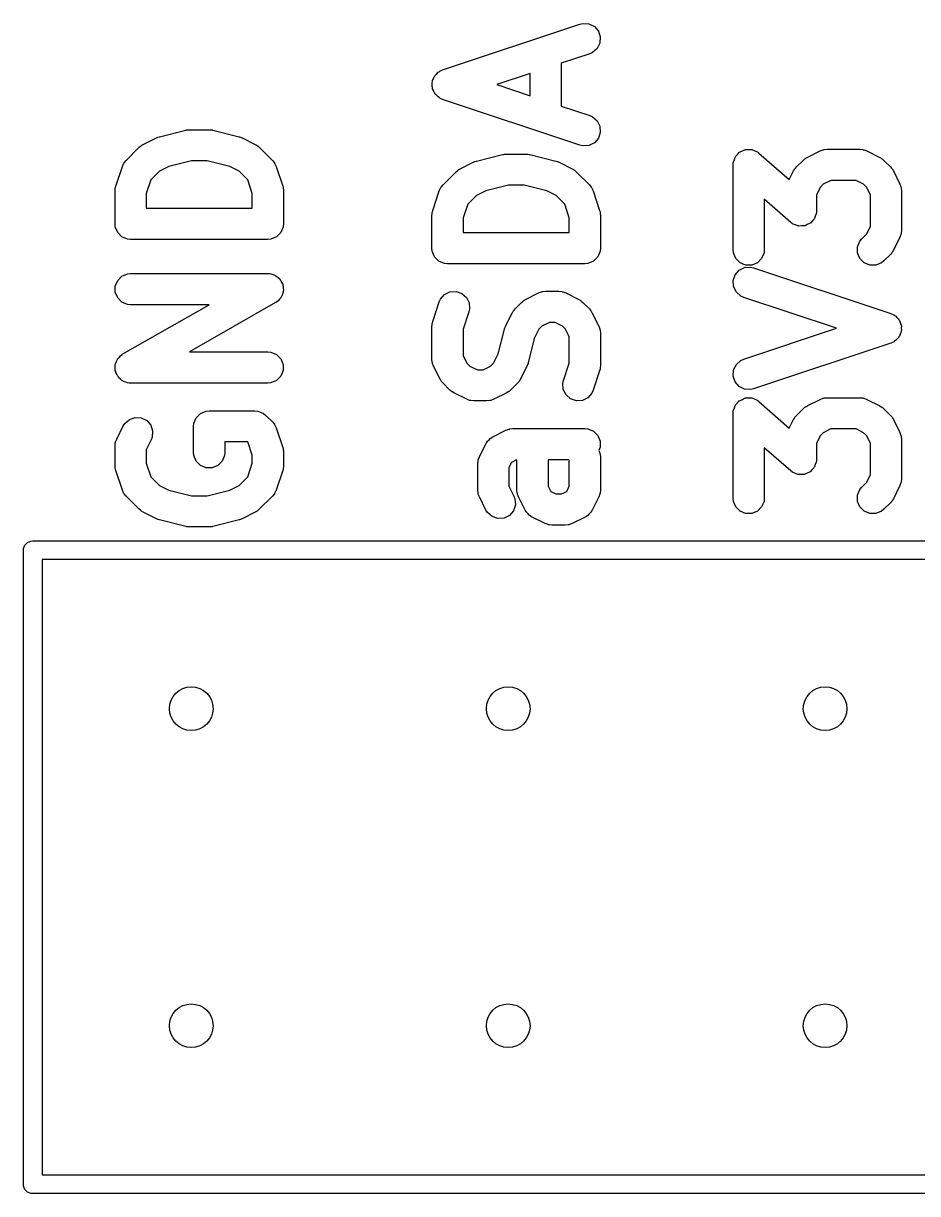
# Model space of a CAD drawing. Header units: inches. Extents: x -2.18 to 1.75, y 0.48 to 2.79.
# Drawn here: x -1.223 to -0.9408, y 0.482 to 0.8512 of the extents above; entities that cross this region are included whole.
import ezdxf

# ---------------------------------------------------------------- set-up
doc = ezdxf.new("R2010")
doc.units = ezdxf.units.IN
doc.header["$MEASUREMENT"] = 0
doc.layers.add('BLACK', color=250, linetype='CONTINUOUS')

msp = doc.modelspace()

# ---------------------------------------------------------------- linework, layer by layer
at = {"layer": 'BLACK', "linetype": 'CONTINUOUS'}
for p, q in [((-1.09068, 0.83654), (-1.04737, 0.85097)), ((-1.04737, 0.85097), (-1.04643, 0.85119)), ((-1.04643, 0.85119), (-1.04451, 0.85105)), ((-1.04451, 0.85105), (-1.04279, 0.85019)), ((-1.04279, 0.85019), (-1.04154, 0.84874)), ((-1.04154, 0.84874), (-1.04093, 0.84692)), ((-1.04093, 0.84692), (-1.04107, 0.845)), ((-1.04337, 0.84203), (-1.04426, 0.84163)), ((-1.04192, 0.84329), (-1.04337, 0.84203)), ((-1.04107, 0.845), (-1.04192, 0.84329)), ((-1.04426, 0.84163), (-1.05326, 0.83863)), ((-1.05326, 0.83863), (-1.05326, 0.8251)), ((-1.09359, 0.83372), (-1.09339, 0.8343)), ((-1.09339, 0.8343), (-1.09316, 0.83457)), ((-1.09316, 0.83457), (-1.09301, 0.83488)), ((-1.09301, 0.83488), (-1.09254, 0.83529)), ((-1.09254, 0.83529), (-1.09214, 0.83576)), ((-1.09214, 0.83576), (-1.09182, 0.83591)), ((-1.09182, 0.83591), (-1.09156, 0.83614)), ((-1.09156, 0.83614), (-1.09068, 0.83654)), ((-1.06311, 0.83535), (-1.07356, 0.83187)), ((-1.06311, 0.82838), (-1.06311, 0.83535)), ((-1.094, 0.83248), (-1.09389, 0.83282)), ((-1.09396, 0.83187), (-1.094, 0.83248)), ((-1.094, 0.83125), (-1.09396, 0.83187)), ((-1.09389, 0.83092), (-1.094, 0.83125)), ((-1.09389, 0.83282), (-1.09387, 0.83317)), ((-1.09387, 0.83057), (-1.09389, 0.83092)), ((-1.09387, 0.83317), (-1.09359, 0.83372)), ((-1.09359, 0.83002), (-1.09387, 0.83057)), ((-1.07356, 0.83187), (-1.06311, 0.82838)), ((-1.09339, 0.82943), (-1.09359, 0.83002)), ((-1.09316, 0.82916), (-1.09339, 0.82943)), ((-1.09301, 0.82885), (-1.09316, 0.82916)), ((-1.09254, 0.82845), (-1.09301, 0.82885)), ((-1.09214, 0.82798), (-1.09254, 0.82845)), ((-1.09182, 0.82782), (-1.09214, 0.82798)), ((-1.09156, 0.82759), (-1.09182, 0.82782)), ((-1.09068, 0.8272), (-1.09156, 0.82759)), ((-1.04737, 0.81276), (-1.09068, 0.8272)), ((-1.05326, 0.8251), (-1.04426, 0.8221)), ((-1.04426, 0.8221), (-1.04337, 0.82171)), ((-1.04337, 0.82171), (-1.04192, 0.82045)), ((-1.04192, 0.82045), (-1.04107, 0.81873)), ((-1.18, 0.81545), (-1.17175, 0.81752)), ((-1.17175, 0.81752), (-1.17159, 0.81754)), ((-1.17159, 0.81754), (-1.17152, 0.81757)), ((-1.17152, 0.81757), (-1.17116, 0.81761)), ((-1.17116, 0.81761), (-1.1708, 0.81766)), ((-1.1708, 0.81766), (-1.17073, 0.81765)), ((-1.17073, 0.81765), (-1.17056, 0.81766)), ((-1.17056, 0.81766), (-1.16437, 0.81766)), ((-1.16437, 0.81766), (-1.1642, 0.81765)), ((-1.1642, 0.81765), (-1.16413, 0.81766)), ((-1.16413, 0.81766), (-1.16377, 0.81761)), ((-1.16377, 0.81761), (-1.16341, 0.81757)), ((-1.16341, 0.81757), (-1.16334, 0.81754)), ((-1.16334, 0.81754), (-1.16318, 0.81752)), ((-1.16318, 0.81752), (-1.15493, 0.81545)), ((-1.04093, 0.81682), (-1.04154, 0.81499)), ((-1.04107, 0.81873), (-1.04093, 0.81682)), ((-1.18641, 0.8121), (-1.18603, 0.81241)), ((-1.18603, 0.81241), (-1.18595, 0.81251)), ((-1.18595, 0.81251), (-1.1858, 0.8126)), ((-1.1858, 0.8126), (-1.18567, 0.81271)), ((-1.18567, 0.81271), (-1.18555, 0.81276)), ((-1.18555, 0.81276), (-1.18513, 0.81302)), ((-1.18513, 0.81302), (-1.18101, 0.81508)), ((-1.18101, 0.81508), (-1.18094, 0.81511)), ((-1.18094, 0.81511), (-1.18091, 0.81513)), ((-1.18091, 0.81513), (-1.18051, 0.81527)), ((-1.18051, 0.81527), (-1.18011, 0.81543)), ((-1.18011, 0.81543), (-1.18007, 0.81543)), ((-1.18007, 0.81543), (-1.18, 0.81545)), ((-1.15493, 0.81545), (-1.15486, 0.81543)), ((-1.15486, 0.81543), (-1.15482, 0.81543)), ((-1.15482, 0.81543), (-1.15442, 0.81527)), ((-1.15442, 0.81527), (-1.15402, 0.81513)), ((-1.15402, 0.81513), (-1.15399, 0.81511)), ((-1.15399, 0.81511), (-1.15392, 0.81508)), ((-1.15392, 0.81508), (-1.1498, 0.81302)), ((-1.1498, 0.81302), (-1.14938, 0.81276)), ((-1.14938, 0.81276), (-1.14926, 0.81271)), ((-1.14926, 0.81271), (-1.14913, 0.8126)), ((-1.14913, 0.8126), (-1.14898, 0.81251)), ((-1.14898, 0.81251), (-1.1489, 0.81241)), ((-1.1489, 0.81241), (-1.14852, 0.8121)), ((-1.04643, 0.81255), (-1.04737, 0.81276)), ((-1.04451, 0.81269), (-1.04643, 0.81255)), ((-1.04279, 0.81354), (-1.04451, 0.81269)), ((-1.04154, 0.81499), (-1.04279, 0.81354)), ((-1.19054, 0.80797), (-1.18641, 0.8121)), ((-1.14852, 0.8121), (-1.14439, 0.80797)), ((-1.08, 0.80777), (-1.07175, 0.80983)), ((-1.07175, 0.80983), (-1.07159, 0.80986)), ((-1.07159, 0.80986), (-1.07152, 0.80988)), ((-1.07152, 0.80988), (-1.07116, 0.80992)), ((-1.07116, 0.80992), (-1.0708, 0.80997)), ((-1.0708, 0.80997), (-1.07073, 0.80996)), ((-1.07073, 0.80996), (-1.07056, 0.80998)), ((-1.07056, 0.80998), (-1.06437, 0.80998)), ((-1.06437, 0.80998), (-1.0642, 0.80996)), ((-1.0642, 0.80996), (-1.06413, 0.80997)), ((-1.06413, 0.80997), (-1.06377, 0.80992)), ((-1.06377, 0.80992), (-1.06341, 0.80988)), ((-1.06341, 0.80988), (-1.06334, 0.80986)), ((-1.06334, 0.80986), (-1.06318, 0.80983)), ((-1.06318, 0.80983), (-1.05493, 0.80777)), ((-0.99864, 0.80825), (-0.99838, 0.80901)), ((-0.99838, 0.80901), (-0.99827, 0.80914)), ((-0.99827, 0.80914), (-0.99821, 0.80929)), ((-0.99821, 0.80929), (-0.99765, 0.80986)), ((-0.99765, 0.80986), (-0.99712, 0.81046)), ((-0.99712, 0.81046), (-0.99697, 0.81053)), ((-0.99697, 0.81053), (-0.99685, 0.81065)), ((-0.99685, 0.81065), (-0.99611, 0.81095)), ((-0.99611, 0.81095), (-0.9954, 0.81131)), ((-0.9954, 0.81131), (-0.99523, 0.81132)), ((-0.99523, 0.81132), (-0.99508, 0.81138)), ((-0.99508, 0.81138), (-0.99428, 0.81138)), ((-0.99428, 0.81138), (-0.99348, 0.81144)), ((-0.99348, 0.81144), (-0.99332, 0.81138)), ((-0.99332, 0.81138), (-0.99316, 0.81138)), ((-0.99316, 0.81138), (-0.99242, 0.81108)), ((-0.99242, 0.81108), (-0.99166, 0.81082)), ((-0.99166, 0.81082), (-0.99147, 0.81068)), ((-0.99147, 0.81068), (-0.99138, 0.81065)), ((-0.99138, 0.81065), (-0.99129, 0.81056)), ((-0.99129, 0.81056), (-0.99088, 0.81026)), ((-0.99088, 0.81026), (-0.98133, 0.8019)), ((-0.97651, 0.80838), (-0.97637, 0.80847)), ((-0.97637, 0.80847), (-0.97623, 0.80859)), ((-0.97623, 0.80859), (-0.97611, 0.80864)), ((-0.97611, 0.80864), (-0.9757, 0.8089)), ((-0.9757, 0.8089), (-0.97157, 0.81096)), ((-0.97157, 0.81096), (-0.97067, 0.8113)), ((-0.97067, 0.8113), (-0.9705, 0.81132)), ((-0.9705, 0.81132), (-0.97033, 0.81138)), ((-0.97033, 0.81138), (-0.96937, 0.81148)), ((-0.96937, 0.81148), (-0.95906, 0.81148)), ((-0.95906, 0.81148), (-0.9581, 0.81138)), ((-0.9581, 0.81138), (-0.95794, 0.81132)), ((-0.95794, 0.81132), (-0.95776, 0.8113)), ((-0.95776, 0.8113), (-0.95686, 0.81096)), ((-0.95686, 0.81096), (-0.95274, 0.8089)), ((-0.95274, 0.8089), (-0.95232, 0.80864)), ((-0.95232, 0.80864), (-0.9522, 0.80859)), ((-0.9522, 0.80859), (-0.95207, 0.80847)), ((-0.95207, 0.80847), (-0.95192, 0.80838)), ((-1.19379, 0.79986), (-1.19173, 0.80605)), ((-1.19173, 0.80605), (-1.19133, 0.80693)), ((-1.19133, 0.80693), (-1.19122, 0.80706)), ((-1.19122, 0.80706), (-1.19115, 0.80723)), ((-1.19115, 0.80723), (-1.19054, 0.80797)), ((-1.17709, 0.80604), (-1.18002, 0.80457)), ((-1.16995, 0.80782), (-1.17709, 0.80604)), ((-1.16498, 0.80782), (-1.16995, 0.80782)), ((-1.15784, 0.80604), (-1.16498, 0.80782)), ((-1.15491, 0.80457), (-1.15784, 0.80604)), ((-1.14439, 0.80797), (-1.14378, 0.80723)), ((-1.14378, 0.80723), (-1.14371, 0.80706)), ((-1.14371, 0.80706), (-1.1436, 0.80693)), ((-1.1436, 0.80693), (-1.14321, 0.80605)), ((-1.14321, 0.80605), (-1.14114, 0.79986)), ((-1.08641, 0.80441), (-1.08603, 0.80472)), ((-1.08603, 0.80472), (-1.08595, 0.80482)), ((-1.08595, 0.80482), (-1.0858, 0.80491)), ((-1.0858, 0.80491), (-1.08567, 0.80503)), ((-1.08567, 0.80503), (-1.08555, 0.80508)), ((-1.08555, 0.80508), (-1.08513, 0.80534)), ((-1.08513, 0.80534), (-1.08101, 0.8074)), ((-1.08101, 0.8074), (-1.08094, 0.80742)), ((-1.08094, 0.80742), (-1.08091, 0.80745)), ((-1.08091, 0.80745), (-1.08051, 0.80759)), ((-1.08051, 0.80759), (-1.08011, 0.80774)), ((-1.08011, 0.80774), (-1.08007, 0.80774)), ((-1.08007, 0.80774), (-1.08, 0.80777)), ((-1.05493, 0.80777), (-1.05486, 0.80774)), ((-1.05486, 0.80774), (-1.05482, 0.80774)), ((-1.05482, 0.80774), (-1.05442, 0.80759)), ((-1.05442, 0.80759), (-1.05402, 0.80745)), ((-1.05402, 0.80745), (-1.05399, 0.80742)), ((-1.05399, 0.80742), (-1.05392, 0.8074)), ((-1.05392, 0.8074), (-1.0498, 0.80534)), ((-1.0498, 0.80534), (-1.04938, 0.80508)), ((-1.04938, 0.80508), (-1.04926, 0.80503)), ((-1.04926, 0.80503), (-1.04913, 0.80491)), ((-1.04913, 0.80491), (-1.04898, 0.80482)), ((-1.04898, 0.80482), (-1.0489, 0.80472)), ((-1.0489, 0.80472), (-1.04852, 0.80441)), ((-0.99904, 0.80656), (-0.99899, 0.80706)), ((-0.99904, 0.77975), (-0.99904, 0.80656)), ((-0.999, 0.80719), (-0.99897, 0.80728)), ((-0.99899, 0.80706), (-0.999, 0.80719)), ((-0.99897, 0.80728), (-0.99895, 0.80752)), ((-0.99895, 0.80752), (-0.99864, 0.80825)), ((-0.97996, 0.80463), (-0.9797, 0.80505)), ((-0.9797, 0.80505), (-0.97965, 0.80517)), ((-0.97965, 0.80517), (-0.97954, 0.8053)), ((-0.97954, 0.8053), (-0.97945, 0.80545)), ((-0.97945, 0.80545), (-0.97935, 0.80553)), ((-0.97935, 0.80553), (-0.97904, 0.80591)), ((-0.97904, 0.80591), (-0.97698, 0.80797)), ((-0.97698, 0.80797), (-0.9766, 0.80828)), ((-0.9766, 0.80828), (-0.97651, 0.80838)), ((-0.95192, 0.80838), (-0.95183, 0.80828)), ((-0.95183, 0.80828), (-0.95146, 0.80797)), ((-0.95146, 0.80797), (-0.94939, 0.80591)), ((-0.94939, 0.80591), (-0.94908, 0.80553)), ((-0.94908, 0.80553), (-0.94899, 0.80545)), ((-0.94899, 0.80545), (-0.94889, 0.8053)), ((-0.94889, 0.8053), (-0.94878, 0.80517)), ((-0.94878, 0.80517), (-0.94873, 0.80505)), ((-0.94873, 0.80505), (-0.94847, 0.80463)), ((-1.18276, 0.80184), (-1.1842, 0.79751)), ((-1.18002, 0.80457), (-1.18276, 0.80184)), ((-1.15218, 0.80184), (-1.15491, 0.80457)), ((-1.15073, 0.79751), (-1.15218, 0.80184)), ((-1.09054, 0.80029), (-1.08641, 0.80441)), ((-1.04852, 0.80441), (-1.04439, 0.80029)), ((-0.98133, 0.8019), (-0.97996, 0.80463)), ((-0.96821, 0.80163), (-0.97058, 0.80045)), ((-0.96022, 0.80163), (-0.96821, 0.80163)), ((-0.95785, 0.80045), (-0.96022, 0.80163)), ((-0.94847, 0.80463), (-0.94641, 0.80051)), ((-1.19404, 0.79831), (-1.19399, 0.79879)), ((-1.19404, 0.788), (-1.19404, 0.79831)), ((-1.194, 0.79892), (-1.19396, 0.79909)), ((-1.19399, 0.79879), (-1.194, 0.79892)), ((-1.19396, 0.79909), (-1.19395, 0.79927)), ((-1.19395, 0.79927), (-1.1939, 0.79939)), ((-1.1939, 0.79939), (-1.19379, 0.79986)), ((-1.1842, 0.79751), (-1.1842, 0.79292)), ((-1.15073, 0.79292), (-1.15073, 0.79751)), ((-1.14114, 0.79986), (-1.14103, 0.79939)), ((-1.14103, 0.79939), (-1.14099, 0.79927)), ((-1.14099, 0.79927), (-1.14097, 0.79909)), ((-1.14097, 0.79909), (-1.14093, 0.79892)), ((-1.14093, 0.79892), (-1.14094, 0.79879)), ((-1.14094, 0.79879), (-1.14089, 0.79831)), ((-1.14089, 0.79831), (-1.14089, 0.788)), ((-1.09379, 0.79218), (-1.09173, 0.79837)), ((-1.09173, 0.79837), (-1.09133, 0.79925)), ((-1.09133, 0.79925), (-1.09122, 0.79938)), ((-1.09122, 0.79938), (-1.09115, 0.79954)), ((-1.09115, 0.79954), (-1.09054, 0.80029)), ((-1.07709, 0.79835), (-1.08002, 0.79689)), ((-1.06995, 0.80014), (-1.07709, 0.79835)), ((-1.06498, 0.80014), (-1.06995, 0.80014)), ((-1.05784, 0.79835), (-1.06498, 0.80014)), ((-1.05491, 0.79689), (-1.05784, 0.79835)), ((-1.04439, 0.80029), (-1.04378, 0.79954)), ((-1.04378, 0.79954), (-1.04371, 0.79938)), ((-1.04371, 0.79938), (-1.0436, 0.79925)), ((-1.0436, 0.79925), (-1.04321, 0.79837)), ((-1.04321, 0.79837), (-1.04114, 0.79218)), ((-0.97151, 0.79952), (-0.9727, 0.79715)), ((-0.97058, 0.80045), (-0.97151, 0.79952)), ((-0.95692, 0.79952), (-0.95785, 0.80045)), ((-0.95573, 0.79715), (-0.95692, 0.79952)), ((-0.94641, 0.80051), (-0.94607, 0.79961)), ((-0.94607, 0.79961), (-0.94605, 0.79943)), ((-0.94605, 0.79943), (-0.94599, 0.79927)), ((-0.94599, 0.79927), (-0.94589, 0.79831)), ((-0.94589, 0.79831), (-0.94589, 0.78593)), ((-1.08276, 0.79415), (-1.0842, 0.78982)), ((-1.08002, 0.79689), (-1.08276, 0.79415)), ((-1.05218, 0.79415), (-1.05491, 0.79689)), ((-1.05073, 0.78982), (-1.05218, 0.79415)), ((-0.98086, 0.78842), (-0.9892, 0.79571)), ((-0.9892, 0.79571), (-0.9892, 0.77975)), ((-0.9727, 0.79715), (-0.9727, 0.79212)), ((-0.95573, 0.7871), (-0.95573, 0.79715)), ((-1.1842, 0.79292), (-1.15073, 0.79292)), ((-1.09404, 0.79062), (-1.09399, 0.79111)), ((-1.09404, 0.78031), (-1.09404, 0.79062)), ((-1.094, 0.79124), (-1.09396, 0.79141)), ((-1.09399, 0.79111), (-1.094, 0.79124)), ((-1.09396, 0.79141), (-1.09395, 0.79158)), ((-1.09395, 0.79158), (-1.0939, 0.7917)), ((-1.0939, 0.7917), (-1.09379, 0.79218)), ((-1.04114, 0.79218), (-1.04103, 0.7917)), ((-1.04103, 0.7917), (-1.04099, 0.79158)), ((-1.04099, 0.79158), (-1.04097, 0.79141)), ((-1.04097, 0.79141), (-1.04093, 0.79124)), ((-1.04093, 0.79124), (-1.04094, 0.79111)), ((-1.04094, 0.79111), (-1.04089, 0.79062)), ((-1.04089, 0.79062), (-1.04089, 0.78031)), ((-0.9731, 0.79042), (-0.97336, 0.78966)), ((-0.97279, 0.79116), (-0.9731, 0.79042)), ((-0.97277, 0.79139), (-0.97279, 0.79116)), ((-0.97274, 0.79148), (-0.97277, 0.79139)), ((-0.9727, 0.79212), (-0.97275, 0.79161)), ((-0.97275, 0.79161), (-0.97274, 0.79148)), ((-1.19395, 0.78704), (-1.19404, 0.788)), ((-1.19321, 0.78526), (-1.19395, 0.78704)), ((-1.14099, 0.78704), (-1.14172, 0.78526)), ((-1.14089, 0.788), (-1.14099, 0.78704)), ((-1.0842, 0.78982), (-1.0842, 0.78523)), ((-1.05073, 0.78523), (-1.05073, 0.78982)), ((-0.98045, 0.78812), (-0.98086, 0.78842)), ((-0.98036, 0.78803), (-0.98045, 0.78812)), ((-0.98027, 0.78799), (-0.98036, 0.78803)), ((-0.98008, 0.78786), (-0.98027, 0.78799)), ((-0.97932, 0.7876), (-0.98008, 0.78786)), ((-0.97858, 0.78729), (-0.97932, 0.7876)), ((-0.97842, 0.78729), (-0.97858, 0.78729)), ((-0.97826, 0.78724), (-0.97842, 0.78729)), ((-0.97746, 0.78729), (-0.97826, 0.78724)), ((-0.97666, 0.78729), (-0.97746, 0.78729)), ((-0.97651, 0.78736), (-0.97666, 0.78729)), ((-0.97634, 0.78737), (-0.97651, 0.78736)), ((-0.97563, 0.78772), (-0.97634, 0.78737)), ((-0.97489, 0.78803), (-0.97563, 0.78772)), ((-0.97477, 0.78815), (-0.97489, 0.78803)), ((-0.97462, 0.78822), (-0.97477, 0.78815)), ((-0.97409, 0.78882), (-0.97462, 0.78822)), ((-0.97353, 0.78939), (-0.97409, 0.78882)), ((-0.97347, 0.78954), (-0.97353, 0.78939)), ((-0.97336, 0.78966), (-0.97347, 0.78954)), ((-0.95692, 0.78472), (-0.95573, 0.7871)), ((-1.19185, 0.7839), (-1.19321, 0.78526)), ((-1.19008, 0.78317), (-1.19185, 0.7839)), ((-1.18912, 0.78307), (-1.19008, 0.78317)), ((-1.14581, 0.78307), (-1.18912, 0.78307)), ((-1.14485, 0.78317), (-1.14581, 0.78307)), ((-1.14308, 0.7839), (-1.14485, 0.78317)), ((-1.14172, 0.78526), (-1.14308, 0.7839)), ((-1.0842, 0.78523), (-1.05073, 0.78523)), ((-0.95903, 0.78248), (-0.95842, 0.78323)), ((-0.95842, 0.78323), (-0.95692, 0.78472)), ((-0.94641, 0.78373), (-0.94847, 0.77961)), ((-0.94607, 0.78463), (-0.94641, 0.78373)), ((-0.94605, 0.78481), (-0.94607, 0.78463)), ((-0.94599, 0.78497), (-0.94605, 0.78481)), ((-0.94589, 0.78593), (-0.94599, 0.78497)), ((-1.09395, 0.77935), (-1.09404, 0.78031)), ((-1.09321, 0.77758), (-1.09395, 0.77935)), ((-1.04099, 0.77935), (-1.04172, 0.77758)), ((-1.04089, 0.78031), (-1.04099, 0.77935)), ((-0.99895, 0.77879), (-0.99904, 0.77975)), ((-0.9892, 0.77975), (-0.98929, 0.77879)), ((-0.95976, 0.78071), (-0.95903, 0.78248)), ((-0.95976, 0.77879), (-0.95976, 0.78071)), ((-0.94889, 0.77894), (-0.94899, 0.77879)), ((-0.94878, 0.77908), (-0.94889, 0.77894)), ((-0.94873, 0.77919), (-0.94878, 0.77908)), ((-0.94847, 0.77961), (-0.94873, 0.77919)), ((-1.09185, 0.77622), (-1.09321, 0.77758)), ((-1.09008, 0.77548), (-1.09185, 0.77622)), ((-1.08912, 0.77539), (-1.09008, 0.77548)), ((-1.04581, 0.77539), (-1.08912, 0.77539)), ((-1.04485, 0.77548), (-1.04581, 0.77539)), ((-1.04308, 0.77622), (-1.04485, 0.77548)), ((-1.04172, 0.77758), (-1.04308, 0.77622)), ((-0.99821, 0.77701), (-0.99895, 0.77879)), ((-0.99685, 0.77566), (-0.99821, 0.77701)), ((-0.99508, 0.77492), (-0.99685, 0.77566)), ((-0.99138, 0.77566), (-0.99316, 0.77492)), ((-0.99003, 0.77701), (-0.99138, 0.77566)), ((-0.98929, 0.77879), (-0.99003, 0.77701)), ((-0.95903, 0.77701), (-0.95976, 0.77879)), ((-0.95767, 0.77566), (-0.95903, 0.77701)), ((-0.9559, 0.77492), (-0.95767, 0.77566)), ((-0.9522, 0.77566), (-0.95398, 0.77492)), ((-0.95146, 0.77627), (-0.9522, 0.77566)), ((-0.94939, 0.77833), (-0.95146, 0.77627)), ((-0.94908, 0.77871), (-0.94939, 0.77833)), ((-0.94899, 0.77879), (-0.94908, 0.77871)), ((-1.19185, 0.77147), (-1.19008, 0.7722)), ((-1.19008, 0.7722), (-1.18912, 0.77229)), ((-1.18912, 0.77229), (-1.14581, 0.77229)), ((-1.14581, 0.77229), (-1.14556, 0.77227)), ((-1.14556, 0.77227), (-1.14547, 0.77228)), ((-1.14547, 0.77228), (-1.14534, 0.77225)), ((-1.14534, 0.77225), (-1.14485, 0.7722)), ((-1.14485, 0.7722), (-1.14425, 0.77195)), ((-1.14425, 0.77195), (-1.14362, 0.77178)), ((-1.14362, 0.77178), (-1.14337, 0.77159)), ((-1.14337, 0.77159), (-1.14308, 0.77147)), ((-0.999, 0.77005), (-0.99839, 0.77187)), ((-0.99839, 0.77187), (-0.99714, 0.77332)), ((-0.99714, 0.77332), (-0.99542, 0.77418)), ((-0.99542, 0.77418), (-0.9935, 0.77432)), ((-0.99316, 0.77492), (-0.99508, 0.77492)), ((-0.9935, 0.77432), (-0.99256, 0.7741)), ((-0.99256, 0.7741), (-0.94926, 0.75967)), ((-0.95398, 0.77492), (-0.9559, 0.77492)), ((-1.19395, 0.76833), (-1.19321, 0.77011)), ((-1.19395, 0.76641), (-1.19395, 0.76833)), ((-1.19321, 0.77011), (-1.19185, 0.77147)), ((-1.14308, 0.77147), (-1.14261, 0.771)), ((-1.14261, 0.771), (-1.1421, 0.7706)), ((-1.1421, 0.7706), (-1.14194, 0.77033)), ((-1.14194, 0.77033), (-1.14172, 0.77011)), ((-1.14172, 0.77011), (-1.14147, 0.7695)), ((-1.14147, 0.7695), (-1.14114, 0.76893)), ((-1.14114, 0.76893), (-1.14111, 0.76862)), ((-1.14111, 0.76862), (-1.14099, 0.76833)), ((-1.14099, 0.76833), (-1.14099, 0.76768)), ((-0.99887, 0.76814), (-0.999, 0.77005)), ((-0.99801, 0.76642), (-0.99887, 0.76814)), ((-1.19321, 0.76464), (-1.19395, 0.76641)), ((-1.19185, 0.76328), (-1.19321, 0.76464)), ((-1.14218, 0.76418), (-1.14258, 0.76366)), ((-1.14172, 0.76464), (-1.14218, 0.76418)), ((-1.1416, 0.76493), (-1.14172, 0.76464)), ((-1.14141, 0.76518), (-1.1416, 0.76493)), ((-1.14124, 0.76581), (-1.14141, 0.76518)), ((-1.14099, 0.76641), (-1.14124, 0.76581)), ((-1.14099, 0.76768), (-1.1409, 0.76703)), ((-1.1409, 0.76703), (-1.14099, 0.76673)), ((-1.14099, 0.76673), (-1.14099, 0.76641)), ((-1.09173, 0.76331), (-1.09133, 0.76419)), ((-1.09133, 0.76419), (-1.09007, 0.76564)), ((-1.09007, 0.76564), (-1.08836, 0.7665)), ((-1.08836, 0.7665), (-1.08644, 0.76663)), ((-1.08644, 0.76663), (-1.08462, 0.76603)), ((-1.08462, 0.76603), (-1.08317, 0.76477)), ((-1.08317, 0.76477), (-1.08231, 0.76305)), ((-1.06451, 0.76409), (-1.06039, 0.76615)), ((-1.06039, 0.76615), (-1.05949, 0.7665)), ((-1.05949, 0.7665), (-1.05931, 0.76651)), ((-1.05931, 0.76651), (-1.05915, 0.76658)), ((-1.05915, 0.76658), (-1.05819, 0.76667)), ((-1.05819, 0.76667), (-1.05406, 0.76667)), ((-1.05406, 0.76667), (-1.0531, 0.76658)), ((-1.0531, 0.76658), (-1.05294, 0.76651)), ((-1.05294, 0.76651), (-1.05276, 0.7665)), ((-1.05276, 0.7665), (-1.05186, 0.76615)), ((-1.05186, 0.76615), (-1.04774, 0.76409)), ((-0.99656, 0.76516), (-0.99801, 0.76642)), ((-0.99568, 0.76477), (-0.99656, 0.76516)), ((-0.96637, 0.755), (-0.99568, 0.76477)), ((-1.19008, 0.76255), (-1.19185, 0.76328)), ((-1.19156, 0.7469), (-1.16434, 0.76245)), ((-1.18912, 0.76245), (-1.19008, 0.76255)), ((-1.16434, 0.76245), (-1.18912, 0.76245)), ((-1.14337, 0.7631), (-1.17059, 0.74755)), ((-1.14317, 0.76324), (-1.14337, 0.7631)), ((-1.14308, 0.76328), (-1.14317, 0.76324)), ((-1.14299, 0.76337), (-1.14308, 0.76328)), ((-1.14258, 0.76366), (-1.14299, 0.76337)), ((-1.09379, 0.75712), (-1.09173, 0.76331)), ((-1.08217, 0.76114), (-1.08239, 0.76019)), ((-1.08231, 0.76305), (-1.08217, 0.76114)), ((-1.06846, 0.76036), (-1.06835, 0.7605)), ((-1.06835, 0.7605), (-1.06826, 0.76064)), ((-1.06826, 0.76064), (-1.06816, 0.76073)), ((-1.06816, 0.76073), (-1.06785, 0.76111)), ((-1.06785, 0.76111), (-1.06579, 0.76317)), ((-1.06579, 0.76317), (-1.06541, 0.76348)), ((-1.06541, 0.76348), (-1.06533, 0.76358)), ((-1.06533, 0.76358), (-1.06518, 0.76367)), ((-1.06518, 0.76367), (-1.06504, 0.76378)), ((-1.06504, 0.76378), (-1.06492, 0.76383)), ((-1.06492, 0.76383), (-1.06451, 0.76409)), ((-1.04774, 0.76409), (-1.04732, 0.76383)), ((-1.04732, 0.76383), (-1.0472, 0.76378)), ((-1.0472, 0.76378), (-1.04707, 0.76367)), ((-1.04707, 0.76367), (-1.04692, 0.76358)), ((-1.04692, 0.76358), (-1.04683, 0.76348)), ((-1.04683, 0.76348), (-1.04646, 0.76317)), ((-1.04646, 0.76317), (-1.04439, 0.76111)), ((-1.04439, 0.76111), (-1.04408, 0.76073)), ((-1.04408, 0.76073), (-1.04399, 0.76064)), ((-1.04399, 0.76064), (-1.04389, 0.7605)), ((-1.04389, 0.7605), (-1.04378, 0.76036)), ((-1.0939, 0.75664), (-1.09379, 0.75712)), ((-1.08239, 0.76019), (-1.0842, 0.75477)), ((-1.07084, 0.7557), (-1.06877, 0.75983)), ((-1.06877, 0.75983), (-1.06851, 0.76024)), ((-1.06851, 0.76024), (-1.06846, 0.76036)), ((-1.05702, 0.75683), (-1.05939, 0.75564)), ((-1.05522, 0.75683), (-1.05702, 0.75683)), ((-1.05285, 0.75564), (-1.05522, 0.75683)), ((-1.04378, 0.76036), (-1.04373, 0.76024)), ((-1.04373, 0.76024), (-1.04347, 0.75983)), ((-1.04347, 0.75983), (-1.04141, 0.7557)), ((-0.94926, 0.75967), (-0.94837, 0.75928)), ((-0.94837, 0.75928), (-0.94811, 0.75905)), ((-0.94811, 0.75905), (-0.94779, 0.75889)), ((-0.94779, 0.75889), (-0.94739, 0.75842)), ((-0.94739, 0.75842), (-0.94692, 0.75802)), ((-0.94692, 0.75802), (-0.94677, 0.7577)), ((-0.94677, 0.7577), (-0.94654, 0.75744)), ((-0.94654, 0.75744), (-0.94634, 0.75685)), ((-0.94634, 0.75685), (-0.94607, 0.7563)), ((-1.09404, 0.75556), (-1.09399, 0.75605)), ((-1.09404, 0.74525), (-1.09404, 0.75556)), ((-1.094, 0.75618), (-1.09396, 0.75635)), ((-1.09399, 0.75605), (-1.094, 0.75618)), ((-1.09396, 0.75635), (-1.09395, 0.75652)), ((-1.09395, 0.75652), (-1.0939, 0.75664)), ((-1.0842, 0.75477), (-1.0842, 0.74641)), ((-1.07314, 0.74697), (-1.07121, 0.7547)), ((-1.07121, 0.7547), (-1.07118, 0.75477)), ((-1.07118, 0.7548), (-1.07103, 0.7552)), ((-1.07118, 0.75477), (-1.07118, 0.7548)), ((-1.07103, 0.7552), (-1.07088, 0.7556)), ((-1.07088, 0.7556), (-1.07086, 0.75563)), ((-1.07086, 0.75563), (-1.07084, 0.7557)), ((-1.06033, 0.75471), (-1.06179, 0.75178)), ((-1.05939, 0.75564), (-1.06033, 0.75471)), ((-1.05192, 0.75471), (-1.05285, 0.75564)), ((-1.05073, 0.75234), (-1.05192, 0.75471)), ((-1.04141, 0.7557), (-1.04107, 0.7548)), ((-1.04107, 0.7548), (-1.04105, 0.75463)), ((-1.04105, 0.75463), (-1.04099, 0.75446)), ((-1.04099, 0.75446), (-1.04089, 0.7535)), ((-1.04089, 0.7535), (-1.04089, 0.74319)), ((-0.99568, 0.74523), (-0.96637, 0.755)), ((-0.94634, 0.75315), (-0.94654, 0.75256)), ((-0.94607, 0.7537), (-0.94634, 0.75315)), ((-0.94607, 0.7563), (-0.94604, 0.75595)), ((-0.94604, 0.75405), (-0.94607, 0.7537)), ((-0.94604, 0.75595), (-0.94593, 0.75562)), ((-0.94593, 0.75438), (-0.94604, 0.75405)), ((-0.94593, 0.75562), (-0.94597, 0.755)), ((-0.94597, 0.755), (-0.94593, 0.75438)), ((-1.06179, 0.75178), (-1.06372, 0.74406)), ((-1.05073, 0.74399), (-1.05073, 0.75234)), ((-0.94926, 0.75033), (-0.99256, 0.7359)), ((-0.94837, 0.75072), (-0.94926, 0.75033)), ((-0.94811, 0.75096), (-0.94837, 0.75072)), ((-0.94779, 0.75111), (-0.94811, 0.75096)), ((-0.94739, 0.75158), (-0.94779, 0.75111)), ((-0.94692, 0.75198), (-0.94739, 0.75158)), ((-0.94677, 0.7523), (-0.94692, 0.75198)), ((-0.94654, 0.75256), (-0.94677, 0.7523)), ((-1.19321, 0.74536), (-1.19275, 0.74582)), ((-1.19275, 0.74582), (-1.19235, 0.74634)), ((-1.19235, 0.74634), (-1.19194, 0.74663)), ((-1.19194, 0.74663), (-1.19185, 0.74672)), ((-1.19185, 0.74672), (-1.19176, 0.74676)), ((-1.19176, 0.74676), (-1.19156, 0.7469)), ((-1.17059, 0.74755), (-1.14581, 0.74755)), ((-1.14581, 0.74755), (-1.14485, 0.74745)), ((-1.14485, 0.74745), (-1.14308, 0.74672)), ((-1.14308, 0.74672), (-1.14172, 0.74536)), ((-1.0842, 0.74641), (-1.08301, 0.74404)), ((-1.0746, 0.74404), (-1.07314, 0.74697)), ((-1.19403, 0.74297), (-1.19395, 0.74327)), ((-1.19395, 0.74232), (-1.19403, 0.74297)), ((-1.19395, 0.74359), (-1.1937, 0.74419)), ((-1.19395, 0.74327), (-1.19395, 0.74359)), ((-1.19395, 0.74167), (-1.19395, 0.74232)), ((-1.1937, 0.74419), (-1.19352, 0.74482)), ((-1.19352, 0.74482), (-1.19333, 0.74507)), ((-1.19333, 0.74507), (-1.19321, 0.74536)), ((-1.14172, 0.74536), (-1.14099, 0.74359)), ((-1.14099, 0.74359), (-1.14099, 0.74167)), ((-1.09395, 0.74429), (-1.09404, 0.74525)), ((-1.09388, 0.74413), (-1.09395, 0.74429)), ((-1.09387, 0.74395), (-1.09388, 0.74413)), ((-1.09352, 0.74305), (-1.09387, 0.74395)), ((-1.09146, 0.73893), (-1.09352, 0.74305)), ((-1.08301, 0.74404), (-1.08208, 0.74311)), ((-1.08208, 0.74311), (-1.07971, 0.74193)), ((-1.07791, 0.74193), (-1.07554, 0.74311)), ((-1.07554, 0.74311), (-1.0746, 0.74404)), ((-1.06409, 0.74305), (-1.06616, 0.73893)), ((-1.06407, 0.74312), (-1.06409, 0.74305)), ((-1.06405, 0.74315), (-1.06407, 0.74312)), ((-1.0639, 0.74355), (-1.06405, 0.74315)), ((-1.06375, 0.74395), (-1.0639, 0.74355)), ((-1.06372, 0.74406), (-1.06375, 0.74399)), ((-1.06375, 0.74399), (-1.06375, 0.74395)), ((-1.05254, 0.73856), (-1.05073, 0.74399)), ((-1.04103, 0.74211), (-1.04114, 0.74163)), ((-1.04099, 0.74223), (-1.04103, 0.74211)), ((-1.04097, 0.7424), (-1.04099, 0.74223)), ((-1.04093, 0.74258), (-1.04097, 0.7424)), ((-1.04089, 0.74319), (-1.04094, 0.7427)), ((-1.04094, 0.7427), (-1.04093, 0.74258)), ((-0.99887, 0.74186), (-0.99801, 0.74358)), ((-0.99801, 0.74358), (-0.99656, 0.74484)), ((-0.99656, 0.74484), (-0.99568, 0.74523)), ((-1.19383, 0.74138), (-1.19395, 0.74167)), ((-1.19379, 0.74107), (-1.19383, 0.74138)), ((-1.19346, 0.7405), (-1.19379, 0.74107)), ((-1.19321, 0.73989), (-1.19346, 0.7405)), ((-1.19299, 0.73967), (-1.19321, 0.73989)), ((-1.19283, 0.7394), (-1.19299, 0.73967)), ((-1.19232, 0.739), (-1.19283, 0.7394)), ((-1.19185, 0.73853), (-1.19232, 0.739)), ((-1.19156, 0.73841), (-1.19185, 0.73853)), ((-1.19132, 0.73822), (-1.19156, 0.73841)), ((-1.14308, 0.73853), (-1.14485, 0.7378)), ((-1.14172, 0.73989), (-1.14308, 0.73853)), ((-1.14099, 0.74167), (-1.14172, 0.73989)), ((-1.0912, 0.73851), (-1.09146, 0.73893)), ((-1.09115, 0.73839), (-1.0912, 0.73851)), ((-1.09104, 0.73826), (-1.09115, 0.73839)), ((-1.07971, 0.74193), (-1.07791, 0.74193)), ((-1.06647, 0.73839), (-1.06658, 0.73826)), ((-1.06642, 0.73851), (-1.06647, 0.73839)), ((-1.06616, 0.73893), (-1.06642, 0.73851)), ((-1.05276, 0.73762), (-1.05254, 0.73856)), ((-1.04114, 0.74163), (-1.04321, 0.73545)), ((-0.999, 0.73995), (-0.99887, 0.74186)), ((-0.99839, 0.73813), (-0.999, 0.73995)), ((-1.19068, 0.73805), (-1.19132, 0.73822)), ((-1.19008, 0.7378), (-1.19068, 0.73805)), ((-1.18959, 0.73775), (-1.19008, 0.7378)), ((-1.18946, 0.73772), (-1.18959, 0.73775)), ((-1.18937, 0.73773), (-1.18946, 0.73772)), ((-1.18912, 0.73771), (-1.18937, 0.73773)), ((-1.14581, 0.73771), (-1.18912, 0.73771)), ((-1.14485, 0.7378), (-1.14581, 0.73771)), ((-1.09094, 0.73811), (-1.09104, 0.73826)), ((-1.09085, 0.73803), (-1.09094, 0.73811)), ((-1.09054, 0.73765), (-1.09085, 0.73803)), ((-1.08847, 0.73559), (-1.09054, 0.73765)), ((-1.0881, 0.73528), (-1.08847, 0.73559)), ((-1.08801, 0.73518), (-1.0881, 0.73528)), ((-1.08786, 0.73509), (-1.08801, 0.73518)), ((-1.08773, 0.73497), (-1.08786, 0.73509)), ((-1.08761, 0.73492), (-1.08773, 0.73497)), ((-1.0872, 0.73466), (-1.08761, 0.73492)), ((-1.08307, 0.7326), (-1.0872, 0.73466)), ((-1.07042, 0.73466), (-1.07454, 0.7326)), ((-1.07001, 0.73492), (-1.07042, 0.73466)), ((-1.06989, 0.73497), (-1.07001, 0.73492)), ((-1.06975, 0.73509), (-1.06989, 0.73497)), ((-1.0696, 0.73518), (-1.06975, 0.73509)), ((-1.06952, 0.73528), (-1.0696, 0.73518)), ((-1.06914, 0.73559), (-1.06952, 0.73528)), ((-1.06708, 0.73765), (-1.06914, 0.73559)), ((-1.06677, 0.73803), (-1.06708, 0.73765)), ((-1.06667, 0.73811), (-1.06677, 0.73803)), ((-1.06658, 0.73826), (-1.06667, 0.73811)), ((-1.05262, 0.7357), (-1.05276, 0.73762)), ((-1.05176, 0.73399), (-1.05262, 0.7357)), ((-1.04321, 0.73545), (-1.0436, 0.73457)), ((-0.99714, 0.73668), (-0.99839, 0.73813)), ((-0.99542, 0.73582), (-0.99714, 0.73668)), ((-0.9935, 0.73568), (-0.99542, 0.73582)), ((-0.99256, 0.7359), (-0.9935, 0.73568)), ((-1.08217, 0.73226), (-1.08307, 0.7326)), ((-1.08199, 0.73225), (-1.08217, 0.73226)), ((-1.08183, 0.73218), (-1.08199, 0.73225)), ((-1.08087, 0.73208), (-1.08183, 0.73218)), ((-1.07675, 0.73208), (-1.08087, 0.73208)), ((-1.07579, 0.73218), (-1.07675, 0.73208)), ((-1.07562, 0.73225), (-1.07579, 0.73218)), ((-1.07545, 0.73226), (-1.07562, 0.73225)), ((-1.07454, 0.7326), (-1.07545, 0.73226)), ((-1.05031, 0.73273), (-1.05176, 0.73399)), ((-1.04849, 0.73212), (-1.05031, 0.73273)), ((-1.04657, 0.73226), (-1.04849, 0.73212)), ((-1.04486, 0.73312), (-1.04657, 0.73226)), ((-1.0436, 0.73457), (-1.04486, 0.73312)), ((-0.99827, 0.73077), (-0.99821, 0.73092)), ((-0.99821, 0.73092), (-0.99765, 0.73149)), ((-0.99765, 0.73149), (-0.99712, 0.73209)), ((-0.99712, 0.73209), (-0.99697, 0.73217)), ((-0.99697, 0.73217), (-0.99685, 0.73228)), ((-0.99685, 0.73228), (-0.99611, 0.73259)), ((-0.99611, 0.73259), (-0.9954, 0.73294)), ((-0.9954, 0.73294), (-0.99523, 0.73295)), ((-0.99523, 0.73295), (-0.99508, 0.73302)), ((-0.99508, 0.73302), (-0.99428, 0.73302)), ((-0.99428, 0.73302), (-0.99348, 0.73307)), ((-0.99348, 0.73307), (-0.99332, 0.73302)), ((-0.99332, 0.73302), (-0.99316, 0.73302)), ((-0.99316, 0.73302), (-0.99242, 0.73271)), ((-0.99242, 0.73271), (-0.99166, 0.73246)), ((-0.99166, 0.73246), (-0.99147, 0.73232)), ((-0.99147, 0.73232), (-0.99138, 0.73228)), ((-0.99138, 0.73228), (-0.99129, 0.73219)), ((-0.99129, 0.73219), (-0.99088, 0.73189)), ((-0.99088, 0.73189), (-0.98133, 0.72354)), ((-0.9757, 0.73053), (-0.97157, 0.73259)), ((-0.97157, 0.73259), (-0.97067, 0.73294)), ((-0.97067, 0.73294), (-0.9705, 0.73295)), ((-0.9705, 0.73295), (-0.97033, 0.73302)), ((-0.97033, 0.73302), (-0.96937, 0.73311)), ((-0.96937, 0.73311), (-0.95906, 0.73311)), ((-0.95906, 0.73311), (-0.9581, 0.73302)), ((-0.9581, 0.73302), (-0.95794, 0.73295)), ((-0.95794, 0.73295), (-0.95776, 0.73294)), ((-0.95776, 0.73294), (-0.95686, 0.73259)), ((-0.95686, 0.73259), (-0.95274, 0.73053)), ((-1.16846, 0.7268), (-1.16711, 0.72816)), ((-1.16711, 0.72816), (-1.16533, 0.72889)), ((-1.16533, 0.72889), (-1.16437, 0.72899)), ((-1.16437, 0.72899), (-1.14994, 0.72899)), ((-1.14994, 0.72899), (-1.14898, 0.72889)), ((-1.14898, 0.72889), (-1.14898, 0.72889)), ((-1.14898, 0.72889), (-1.14846, 0.72868)), ((-1.14846, 0.72868), (-1.1472, 0.72816)), ((-1.1472, 0.72816), (-1.1472, 0.72816)), ((-1.1472, 0.72816), (-1.14646, 0.72755)), ((-1.14646, 0.72755), (-1.14439, 0.72548)), ((-0.99904, 0.72819), (-0.99899, 0.7287)), ((-0.99904, 0.70138), (-0.99904, 0.72819)), ((-0.999, 0.72883), (-0.99897, 0.72892)), ((-0.99899, 0.7287), (-0.999, 0.72883)), ((-0.99897, 0.72892), (-0.99895, 0.72915)), ((-0.99895, 0.72915), (-0.99864, 0.72989)), ((-0.99864, 0.72989), (-0.99838, 0.73065)), ((-0.99838, 0.73065), (-0.99827, 0.73077)), ((-0.97935, 0.72717), (-0.97904, 0.72755)), ((-0.97904, 0.72755), (-0.97698, 0.72961)), ((-0.97698, 0.72961), (-0.9766, 0.72992)), ((-0.9766, 0.72992), (-0.97651, 0.73002)), ((-0.97651, 0.73002), (-0.97637, 0.73011)), ((-0.97637, 0.73011), (-0.97623, 0.73022)), ((-0.97623, 0.73022), (-0.97611, 0.73027)), ((-0.97611, 0.73027), (-0.9757, 0.73053)), ((-0.95274, 0.73053), (-0.95232, 0.73027)), ((-0.95232, 0.73027), (-0.9522, 0.73022)), ((-0.9522, 0.73022), (-0.95207, 0.73011)), ((-0.95207, 0.73011), (-0.95192, 0.73002)), ((-0.95192, 0.73002), (-0.95183, 0.72992)), ((-0.95183, 0.72992), (-0.95146, 0.72961)), ((-0.95146, 0.72961), (-0.94939, 0.72755)), ((-0.94939, 0.72755), (-0.94908, 0.72717)), ((-1.19352, 0.72008), (-1.19146, 0.7242)), ((-1.19146, 0.7242), (-1.19094, 0.72502)), ((-1.19094, 0.72502), (-1.18949, 0.72628)), ((-1.18949, 0.72628), (-1.18767, 0.72689)), ((-1.18767, 0.72689), (-1.18576, 0.72675)), ((-1.18576, 0.72675), (-1.18404, 0.72589)), ((-1.18404, 0.72589), (-1.18278, 0.72444)), ((-1.18278, 0.72444), (-1.18217, 0.72262)), ((-1.16929, 0.72407), (-1.1692, 0.72503)), ((-1.16929, 0.71582), (-1.16929, 0.72407)), ((-1.1692, 0.72503), (-1.16846, 0.7268)), ((-1.14439, 0.72548), (-1.14378, 0.72474)), ((-1.14378, 0.72474), (-1.14371, 0.72457)), ((-1.14371, 0.72457), (-1.1436, 0.72444)), ((-1.1436, 0.72444), (-1.14321, 0.72356)), ((-1.14321, 0.72356), (-1.14114, 0.71737)), ((-0.98133, 0.72354), (-0.97996, 0.72627)), ((-0.97996, 0.72627), (-0.9797, 0.72668)), ((-0.9797, 0.72668), (-0.97965, 0.7268)), ((-0.97965, 0.7268), (-0.97954, 0.72694)), ((-0.97954, 0.72694), (-0.97945, 0.72708)), ((-0.97945, 0.72708), (-0.97935, 0.72717)), ((-0.94908, 0.72717), (-0.94899, 0.72708)), ((-0.94899, 0.72708), (-0.94889, 0.72694)), ((-0.94889, 0.72694), (-0.94878, 0.7268)), ((-0.94878, 0.7268), (-0.94873, 0.72668)), ((-0.94873, 0.72668), (-0.94847, 0.72627)), ((-0.94847, 0.72627), (-0.94641, 0.72214)), ((-1.19387, 0.71918), (-1.19352, 0.72008)), ((-1.18231, 0.7207), (-1.18265, 0.7198)), ((-1.18217, 0.72262), (-1.18231, 0.7207)), ((-1.07604, 0.7198), (-1.07564, 0.72027)), ((-1.07564, 0.72027), (-1.07515, 0.72058)), ((-1.07515, 0.72058), (-1.07506, 0.72066)), ((-1.07506, 0.72066), (-1.07498, 0.72068)), ((-1.07498, 0.72068), (-1.07482, 0.72078)), ((-1.07482, 0.72078), (-1.0707, 0.72285)), ((-1.0707, 0.72285), (-1.0698, 0.72319)), ((-1.0698, 0.72319), (-1.06962, 0.7232)), ((-1.06962, 0.7232), (-1.06946, 0.72327)), ((-1.06946, 0.72327), (-1.0685, 0.72337)), ((-1.0685, 0.72337), (-1.04581, 0.72337)), ((-1.04581, 0.72337), (-1.04485, 0.72327)), ((-1.04485, 0.72327), (-1.04308, 0.72254)), ((-1.04308, 0.72254), (-1.04172, 0.72118)), ((-1.04172, 0.72118), (-1.04099, 0.7194)), ((-0.97151, 0.72115), (-0.9727, 0.71878)), ((-0.97058, 0.72208), (-0.97151, 0.72115)), ((-0.96821, 0.72327), (-0.97058, 0.72208)), ((-0.96022, 0.72327), (-0.96821, 0.72327)), ((-0.95785, 0.72208), (-0.96022, 0.72327)), ((-0.95692, 0.72115), (-0.95785, 0.72208)), ((-0.95573, 0.71878), (-0.95692, 0.72115)), ((-0.94641, 0.72214), (-0.94607, 0.72124)), ((-0.94607, 0.72124), (-0.94605, 0.72107)), ((-0.94605, 0.72107), (-0.94599, 0.7209)), ((-0.94599, 0.7209), (-0.94589, 0.71994)), ((-0.94589, 0.71994), (-0.94589, 0.70757)), ((-1.19404, 0.71788), (-1.19395, 0.71884)), ((-1.19404, 0.71169), (-1.19404, 0.71788)), ((-1.19395, 0.71884), (-1.19388, 0.719)), ((-1.19388, 0.719), (-1.19387, 0.71918)), ((-1.18265, 0.7198), (-1.1842, 0.71672)), ((-1.1842, 0.71672), (-1.1842, 0.71249)), ((-1.15211, 0.71915), (-1.15945, 0.71915)), ((-1.15945, 0.71915), (-1.15945, 0.71582)), ((-1.15073, 0.71502), (-1.15211, 0.71915)), ((-1.14114, 0.71737), (-1.14103, 0.7169)), ((-1.14103, 0.7169), (-1.14099, 0.71678)), ((-1.14099, 0.71678), (-1.14097, 0.7166)), ((-1.14097, 0.7166), (-1.14093, 0.71643)), ((-1.14093, 0.71643), (-1.14094, 0.7163)), ((-1.14094, 0.7163), (-1.14089, 0.71582)), ((-1.07908, 0.71446), (-1.07702, 0.71858)), ((-1.07702, 0.71858), (-1.07692, 0.71874)), ((-1.07692, 0.71874), (-1.0769, 0.71882)), ((-1.0769, 0.71882), (-1.07681, 0.71891)), ((-1.07681, 0.71891), (-1.07651, 0.7194)), ((-1.07651, 0.7194), (-1.07604, 0.7198)), ((-1.04099, 0.71748), (-1.0414, 0.71649)), ((-1.0414, 0.71649), (-1.04107, 0.71562)), ((-1.04099, 0.7194), (-1.04099, 0.71748)), ((-0.98086, 0.71005), (-0.9892, 0.71735)), ((-0.9892, 0.71735), (-0.9892, 0.70138)), ((-0.9727, 0.71878), (-0.9727, 0.71376)), ((-0.95573, 0.70873), (-0.95573, 0.71878)), ((-1.1842, 0.71249), (-1.18276, 0.70816)), ((-1.1692, 0.71486), (-1.16929, 0.71582)), ((-1.16846, 0.71308), (-1.1692, 0.71486)), ((-1.16711, 0.71173), (-1.16846, 0.71308)), ((-1.16028, 0.71308), (-1.16164, 0.71173)), ((-1.15955, 0.71486), (-1.16028, 0.71308)), ((-1.15945, 0.71582), (-1.15955, 0.71486)), ((-1.15218, 0.70816), (-1.15073, 0.71249)), ((-1.15073, 0.71249), (-1.15073, 0.71502)), ((-1.14089, 0.71582), (-1.14089, 0.71169)), ((-1.0796, 0.71226), (-1.07951, 0.71322)), ((-1.07951, 0.71322), (-1.07944, 0.71338)), ((-1.07944, 0.71338), (-1.07943, 0.71356)), ((-1.07943, 0.71356), (-1.07908, 0.71446)), ((-1.06895, 0.71271), (-1.06976, 0.7111)), ((-1.0674, 0.71349), (-1.06895, 0.71271)), ((-1.06723, 0.71316), (-1.0674, 0.71349)), ((-1.06723, 0.70401), (-1.06723, 0.71316)), ((-1.05092, 0.71352), (-1.05739, 0.71352)), ((-1.05739, 0.71352), (-1.05739, 0.70517)), ((-1.05073, 0.71316), (-1.05092, 0.71352)), ((-1.05073, 0.70517), (-1.05073, 0.71316)), ((-1.04107, 0.71562), (-1.04105, 0.71544)), ((-1.04105, 0.71544), (-1.04099, 0.71528)), ((-1.04099, 0.71528), (-1.04089, 0.71432)), ((-1.04089, 0.71432), (-1.04089, 0.70401)), ((-0.97279, 0.7128), (-0.9731, 0.71206)), ((-0.97277, 0.71303), (-0.97279, 0.7128)), ((-0.97274, 0.71312), (-0.97277, 0.71303)), ((-0.9727, 0.71376), (-0.97275, 0.71325)), ((-0.97275, 0.71325), (-0.97274, 0.71312)), ((-1.19399, 0.71121), (-1.19404, 0.71169)), ((-1.194, 0.71108), (-1.19399, 0.71121)), ((-1.19396, 0.71091), (-1.194, 0.71108)), ((-1.19395, 0.71073), (-1.19396, 0.71091)), ((-1.1939, 0.71061), (-1.19395, 0.71073)), ((-1.19379, 0.71014), (-1.1939, 0.71061)), ((-1.19173, 0.70395), (-1.19379, 0.71014)), ((-1.16533, 0.71099), (-1.16711, 0.71173)), ((-1.16341, 0.71099), (-1.16533, 0.71099)), ((-1.16164, 0.71173), (-1.16341, 0.71099)), ((-1.14114, 0.71014), (-1.14321, 0.70395)), ((-1.14103, 0.71061), (-1.14114, 0.71014)), ((-1.14099, 0.71073), (-1.14103, 0.71061)), ((-1.14097, 0.71091), (-1.14099, 0.71073)), ((-1.14093, 0.71108), (-1.14097, 0.71091)), ((-1.14089, 0.71169), (-1.14094, 0.71121)), ((-1.14094, 0.71121), (-1.14093, 0.71108)), ((-1.0796, 0.70401), (-1.0796, 0.71226)), ((-1.06976, 0.7111), (-1.06976, 0.70517)), ((-0.98045, 0.70975), (-0.98086, 0.71005)), ((-0.98036, 0.70966), (-0.98045, 0.70975)), ((-0.98027, 0.70963), (-0.98036, 0.70966)), ((-0.98008, 0.70949), (-0.98027, 0.70963)), ((-0.97932, 0.70923), (-0.98008, 0.70949)), ((-0.97858, 0.70893), (-0.97932, 0.70923)), ((-0.97842, 0.70893), (-0.97858, 0.70893)), ((-0.97826, 0.70888), (-0.97842, 0.70893)), ((-0.97746, 0.70893), (-0.97826, 0.70888)), ((-0.97666, 0.70893), (-0.97746, 0.70893)), ((-0.97651, 0.70899), (-0.97666, 0.70893)), ((-0.97634, 0.709), (-0.97651, 0.70899)), ((-0.97563, 0.70936), (-0.97634, 0.709)), ((-0.97489, 0.70966), (-0.97563, 0.70936)), ((-0.97477, 0.70978), (-0.97489, 0.70966)), ((-0.97462, 0.70985), (-0.97477, 0.70978)), ((-0.97409, 0.71046), (-0.97462, 0.70985)), ((-0.97353, 0.71102), (-0.97409, 0.71046)), ((-0.97347, 0.71117), (-0.97353, 0.71102)), ((-0.97336, 0.7113), (-0.97347, 0.71117)), ((-0.9731, 0.71206), (-0.97336, 0.7113)), ((-1.18276, 0.70816), (-1.18002, 0.70543)), ((-1.18002, 0.70543), (-1.17709, 0.70396)), ((-1.15784, 0.70396), (-1.15491, 0.70543)), ((-1.15491, 0.70543), (-1.15218, 0.70816)), ((-1.06976, 0.70517), (-1.06822, 0.70208)), ((-1.05739, 0.70517), (-1.05658, 0.70355)), ((-1.05154, 0.70355), (-1.05073, 0.70517)), ((-0.95842, 0.70486), (-0.95692, 0.70636)), ((-0.95692, 0.70636), (-0.95573, 0.70873)), ((-0.94641, 0.70537), (-0.94847, 0.70124)), ((-0.94607, 0.70627), (-0.94641, 0.70537)), ((-0.94605, 0.70645), (-0.94607, 0.70627)), ((-0.94599, 0.70661), (-0.94605, 0.70645)), ((-0.94589, 0.70757), (-0.94599, 0.70661)), ((-1.19133, 0.70307), (-1.19173, 0.70395)), ((-1.19122, 0.70294), (-1.19133, 0.70307)), ((-1.19115, 0.70277), (-1.19122, 0.70294)), ((-1.19054, 0.70203), (-1.19115, 0.70277)), ((-1.18641, 0.6979), (-1.19054, 0.70203)), ((-1.17709, 0.70396), (-1.16995, 0.70218)), ((-1.16995, 0.70218), (-1.16498, 0.70218)), ((-1.16498, 0.70218), (-1.15784, 0.70396)), ((-1.14439, 0.70203), (-1.14852, 0.6979)), ((-1.14378, 0.70277), (-1.14439, 0.70203)), ((-1.14371, 0.70294), (-1.14378, 0.70277)), ((-1.1436, 0.70307), (-1.14371, 0.70294)), ((-1.14321, 0.70395), (-1.1436, 0.70307)), ((-1.07951, 0.70305), (-1.0796, 0.70401)), ((-1.07944, 0.70288), (-1.07951, 0.70305)), ((-1.07943, 0.70271), (-1.07944, 0.70288)), ((-1.07908, 0.70181), (-1.07943, 0.70271)), ((-1.07702, 0.69768), (-1.07908, 0.70181)), ((-1.06822, 0.70208), (-1.06787, 0.70118)), ((-1.06714, 0.70305), (-1.06723, 0.70401)), ((-1.06707, 0.70288), (-1.06714, 0.70305)), ((-1.06706, 0.70271), (-1.06707, 0.70288)), ((-1.06671, 0.70181), (-1.06706, 0.70271)), ((-1.06465, 0.69768), (-1.06671, 0.70181)), ((-1.05658, 0.70355), (-1.05496, 0.70274)), ((-1.05496, 0.70274), (-1.05316, 0.70274)), ((-1.05316, 0.70274), (-1.05154, 0.70355)), ((-1.04141, 0.70181), (-1.04347, 0.69768)), ((-1.04107, 0.70271), (-1.04141, 0.70181)), ((-1.04105, 0.70288), (-1.04107, 0.70271)), ((-1.04099, 0.70305), (-1.04105, 0.70288)), ((-1.04089, 0.70401), (-1.04099, 0.70305)), ((-0.99895, 0.70042), (-0.99904, 0.70138)), ((-0.9892, 0.70138), (-0.98929, 0.70042)), ((-0.95976, 0.70234), (-0.95903, 0.70412)), ((-0.95976, 0.70042), (-0.95976, 0.70234)), ((-0.95903, 0.70412), (-0.95842, 0.70486)), ((-1.18603, 0.69759), (-1.18641, 0.6979)), ((-1.14852, 0.6979), (-1.1489, 0.69759)), ((-1.07651, 0.69687), (-1.07702, 0.69768)), ((-1.06774, 0.69927), (-1.06835, 0.69745)), ((-1.06787, 0.70118), (-1.06774, 0.69927)), ((-1.06455, 0.69752), (-1.06465, 0.69768)), ((-1.04347, 0.69768), (-1.04357, 0.69752)), ((-0.99821, 0.69865), (-0.99895, 0.70042)), ((-0.99685, 0.69729), (-0.99821, 0.69865)), ((-0.99003, 0.69865), (-0.99138, 0.69729)), ((-0.98929, 0.70042), (-0.99003, 0.69865)), ((-0.95903, 0.69865), (-0.95976, 0.70042)), ((-0.95767, 0.69729), (-0.95903, 0.69865)), ((-0.95146, 0.6979), (-0.9522, 0.69729)), ((-0.94939, 0.69996), (-0.95146, 0.6979)), ((-0.94908, 0.70034), (-0.94939, 0.69996)), ((-0.94899, 0.70043), (-0.94908, 0.70034)), ((-0.94889, 0.70057), (-0.94899, 0.70043)), ((-0.94878, 0.70071), (-0.94889, 0.70057)), ((-0.94873, 0.70083), (-0.94878, 0.70071)), ((-0.94847, 0.70124), (-0.94873, 0.70083)), ((-1.18595, 0.69749), (-1.18603, 0.69759)), ((-1.1858, 0.6974), (-1.18595, 0.69749)), ((-1.18567, 0.69729), (-1.1858, 0.6974)), ((-1.18555, 0.69724), (-1.18567, 0.69729)), ((-1.18513, 0.69698), (-1.18555, 0.69724)), ((-1.18101, 0.69492), (-1.18513, 0.69698)), ((-1.18094, 0.69489), (-1.18101, 0.69492)), ((-1.18091, 0.69487), (-1.18094, 0.69489)), ((-1.18051, 0.69473), (-1.18091, 0.69487)), ((-1.18011, 0.69457), (-1.18051, 0.69473)), ((-1.18007, 0.69457), (-1.18011, 0.69457)), ((-1.18, 0.69455), (-1.18007, 0.69457)), ((-1.17175, 0.69248), (-1.18, 0.69455)), ((-1.15493, 0.69455), (-1.16318, 0.69248)), ((-1.15486, 0.69457), (-1.15493, 0.69455)), ((-1.15482, 0.69457), (-1.15486, 0.69457)), ((-1.15442, 0.69473), (-1.15482, 0.69457)), ((-1.15402, 0.69487), (-1.15442, 0.69473)), ((-1.15399, 0.69489), (-1.15402, 0.69487)), ((-1.15392, 0.69492), (-1.15399, 0.69489)), ((-1.1498, 0.69698), (-1.15392, 0.69492)), ((-1.14938, 0.69724), (-1.1498, 0.69698)), ((-1.14926, 0.69729), (-1.14938, 0.69724)), ((-1.14913, 0.6974), (-1.14926, 0.69729)), ((-1.14898, 0.69749), (-1.14913, 0.6974)), ((-1.1489, 0.69759), (-1.14898, 0.69749)), ((-1.07506, 0.69561), (-1.07651, 0.69687)), ((-1.07324, 0.695), (-1.07506, 0.69561)), ((-1.07132, 0.69514), (-1.07324, 0.695)), ((-1.0696, 0.696), (-1.07132, 0.69514)), ((-1.06835, 0.69745), (-1.0696, 0.696)), ((-1.06452, 0.69745), (-1.06455, 0.69752)), ((-1.06444, 0.69735), (-1.06452, 0.69745)), ((-1.06414, 0.69687), (-1.06444, 0.69735)), ((-1.06367, 0.69646), (-1.06414, 0.69687)), ((-1.06326, 0.696), (-1.06367, 0.69646)), ((-1.06278, 0.69569), (-1.06326, 0.696)), ((-1.06268, 0.69561), (-1.06278, 0.69569)), ((-1.06261, 0.69558), (-1.06268, 0.69561)), ((-1.06245, 0.69548), (-1.06261, 0.69558)), ((-1.05832, 0.69342), (-1.06245, 0.69548)), ((-1.04567, 0.69548), (-1.0498, 0.69342)), ((-1.04551, 0.69558), (-1.04567, 0.69548)), ((-1.04544, 0.69561), (-1.04551, 0.69558)), ((-1.04534, 0.69569), (-1.04544, 0.69561)), ((-1.04486, 0.696), (-1.04534, 0.69569)), ((-1.04445, 0.69646), (-1.04486, 0.696)), ((-1.04399, 0.69687), (-1.04445, 0.69646)), ((-1.04368, 0.69735), (-1.04399, 0.69687)), ((-1.0436, 0.69745), (-1.04368, 0.69735)), ((-1.04357, 0.69752), (-1.0436, 0.69745)), ((-0.99508, 0.69656), (-0.99685, 0.69729)), ((-0.99316, 0.69656), (-0.99508, 0.69656)), ((-0.99138, 0.69729), (-0.99316, 0.69656)), ((-0.9559, 0.69656), (-0.95767, 0.69729)), ((-0.95398, 0.69656), (-0.9559, 0.69656)), ((-0.9522, 0.69729), (-0.95398, 0.69656)), ((-1.17159, 0.69246), (-1.17175, 0.69248)), ((-1.17152, 0.69243), (-1.17159, 0.69246)), ((-1.17116, 0.69239), (-1.17152, 0.69243)), ((-1.1708, 0.69234), (-1.17116, 0.69239)), ((-1.17073, 0.69235), (-1.1708, 0.69234)), ((-1.17056, 0.69234), (-1.17073, 0.69235)), ((-1.16437, 0.69234), (-1.17056, 0.69234)), ((-1.1642, 0.69235), (-1.16437, 0.69234)), ((-1.16413, 0.69234), (-1.1642, 0.69235)), ((-1.16377, 0.69239), (-1.16413, 0.69234)), ((-1.16341, 0.69243), (-1.16377, 0.69239)), ((-1.16334, 0.69246), (-1.16341, 0.69243)), ((-1.16318, 0.69248), (-1.16334, 0.69246)), ((-1.05742, 0.69308), (-1.05832, 0.69342)), ((-1.05725, 0.69306), (-1.05742, 0.69308)), ((-1.05708, 0.69299), (-1.05725, 0.69306)), ((-1.05612, 0.6929), (-1.05708, 0.69299)), ((-1.052, 0.6929), (-1.05612, 0.6929)), ((-1.05104, 0.69299), (-1.052, 0.6929)), ((-1.05088, 0.69306), (-1.05104, 0.69299)), ((-1.0507, 0.69308), (-1.05088, 0.69306)), ((-1.0498, 0.69342), (-1.0507, 0.69308)), ((-1.2229, 0.68558), (-1.22246, 0.68664)), ((-1.22246, 0.68664), (-1.22164, 0.68746)), ((-1.22164, 0.68746), (-1.22058, 0.6879)), ((-1.22058, 0.6879), (-1.22, 0.68795)), ((-1.22, 0.68795), (-0.72, 0.68795)), ((-1.22295, 0.685), (-1.2229, 0.68558)), ((-1.22295, 0.485), (-1.22295, 0.685)), ((-1.21705, 0.68205), (-1.21705, 0.48795)), ((-0.72295, 0.68205), (-1.21705, 0.68205)), ((-1.21705, 0.48795), (-0.72295, 0.48795)), ((-1.2229, 0.48442), (-1.22295, 0.485)), ((-1.22246, 0.48336), (-1.2229, 0.48442)), ((-1.22164, 0.48254), (-1.22246, 0.48336)), ((-1.22058, 0.4821), (-1.22164, 0.48254)), ((-1.22, 0.48205), (-1.22058, 0.4821)), ((-0.72, 0.48205), (-1.22, 0.48205))]:
    msp.add_line(p, q, dxfattribs=at)
at = {"layer": 'BLACK'}
for centre in [(-1.17, 0.635), (-1.17, 0.635), (-1.07, 0.635), (-1.07, 0.635), (-0.97, 0.635), (-0.97, 0.635), (-1.17, 0.535), (-1.17, 0.535), (-1.07, 0.535), (-1.07, 0.535), (-0.97, 0.535), (-0.97, 0.535)]:
    msp.add_circle(centre, 0.00689, dxfattribs=at)

doc.saveas('drawing.dxf')
